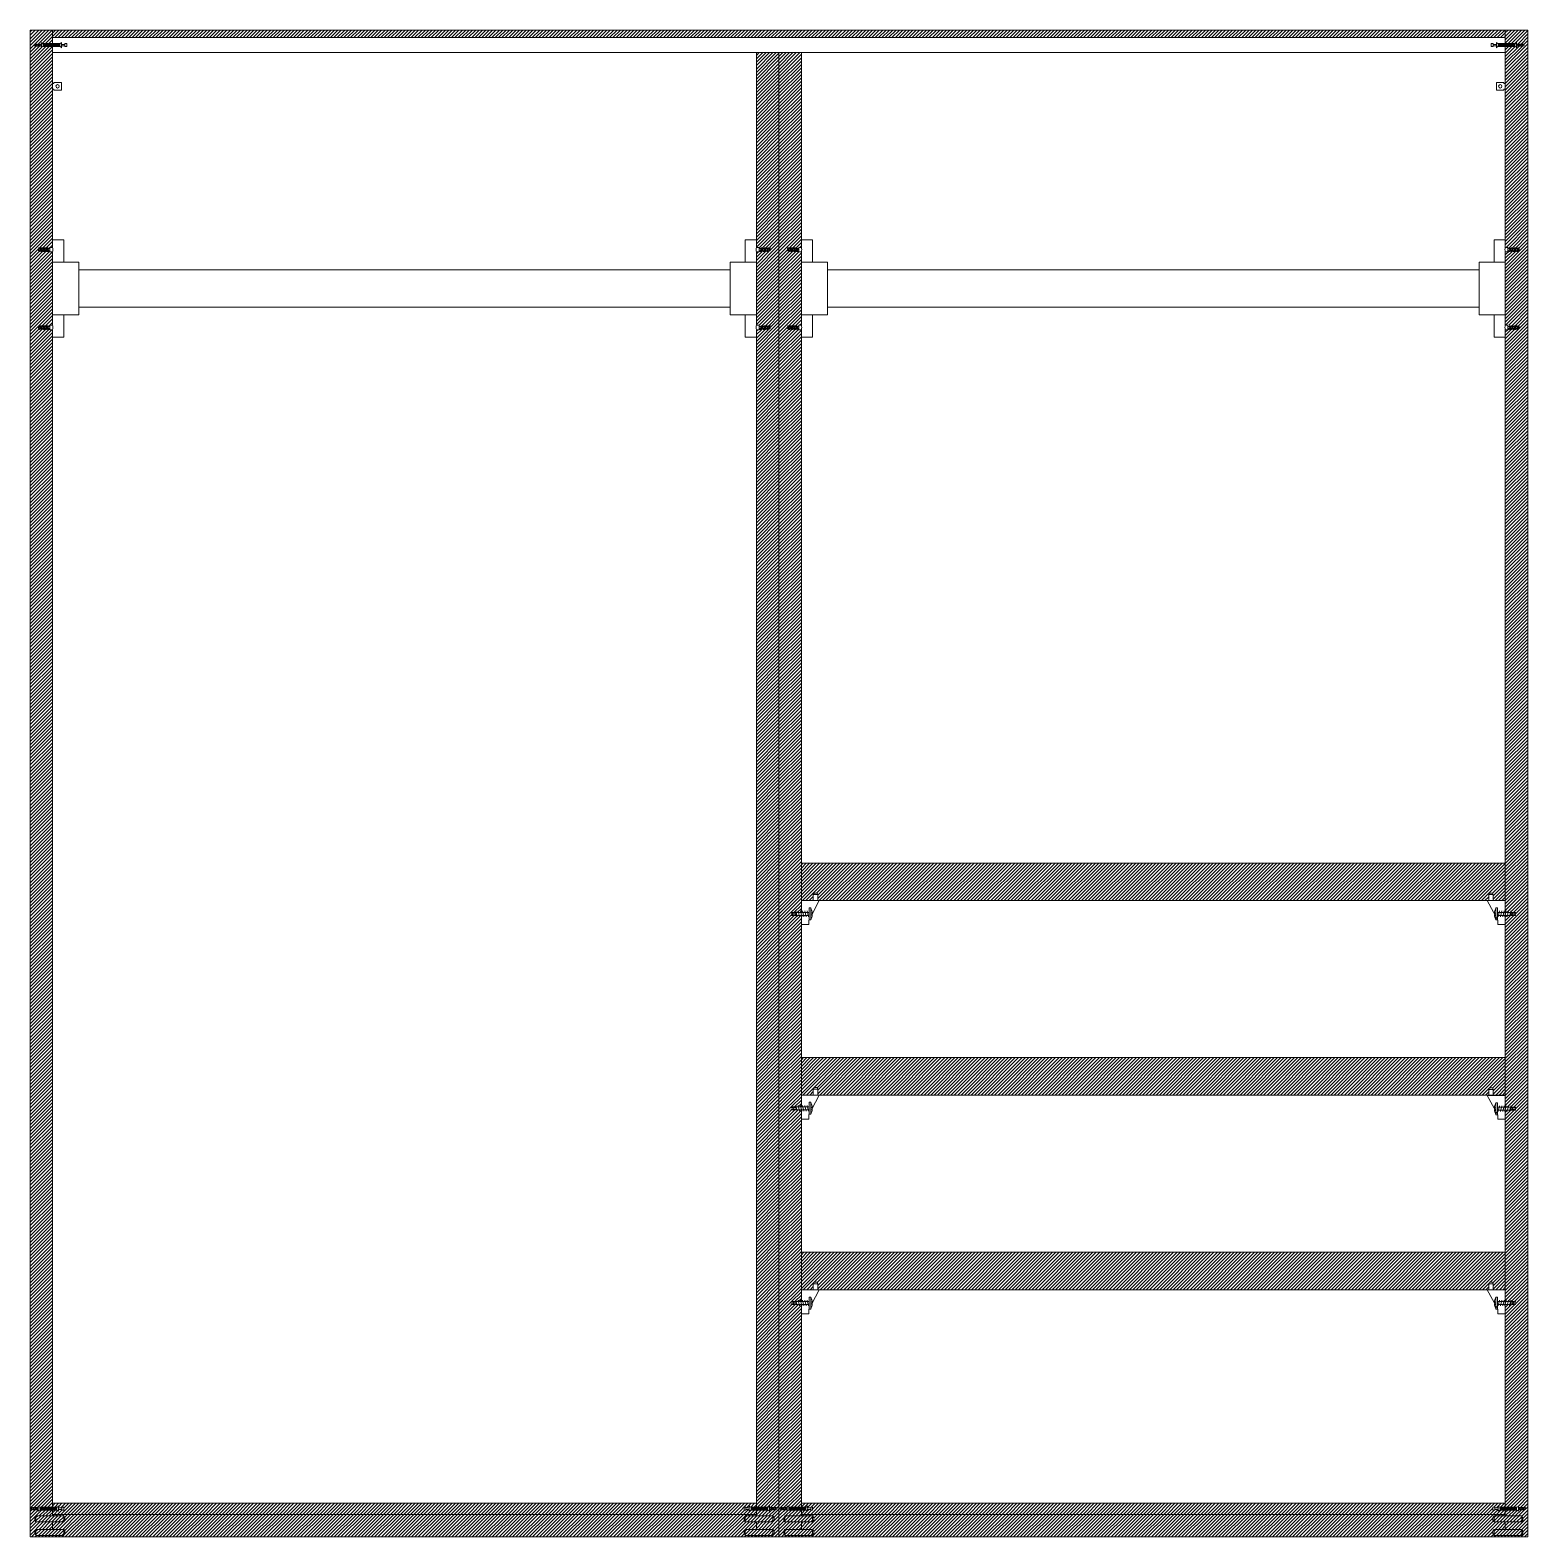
# Model space of a CAD drawing. Header units: centimetres. Extents: x -8375 to 22984, y -11838 to -1775.
# Drawn here: x -258 to 1742, y -10282 to -8270 of the extents above; entities that cross this region are included whole.
import ezdxf

# ---------------------------------------------------------------- set-up
doc = ezdxf.new("R2010")
doc.units = ezdxf.units.CM
doc.layers.add('A-ELEV-MBE', color=8, linetype='Continuous', lineweight=9)
doc.layers.add('A-SECT-MCUT1', color=7, linetype='Continuous', lineweight=13)
pattern_1 = [(45, (-2623.5544, -5196.023), (-2.245064, 2.245064), [])]

msp = doc.modelspace()

# ---------------------------------------------------------------- hatches: boundary and pattern name
at = {"layer": 'A-ELEV-MBE'}
h = msp.add_hatch(dxfattribs=at)
h.set_pattern_fill('ANSI31', color=256)
h.set_pattern_definition(pattern_1)
h.paths.add_polyline_path([(-227.7, -8291), (-239.5, -8291), (-239.5, -8290.3), (-218.5, -8290.3), (-218.5, -8288.2), (-227.7, -8288.2), (-227.7, -8269.6), (-257.5, -8269.6), (-257.5, -10281.6), (-227.7, -10281.6), (-227.7, -10279.6), (-249.7, -10279.6), (-251.2, -10277.1), (-251.2, -10274.1), (-249.7, -10271.6), (-227.7, -10271.6), (-227.7, -10261.6), (-249.7, -10261.6), (-251.2, -10259.1), (-251.2, -10256.1), (-249.7, -10253.6), (-227.7, -10253.6), (-227.7, -10251.6), (712.3, -10251.6), (712.3, -10245.8), (704.8, -10245.8, 0.226582), (702.8, -10247.3), (702.8, -10244.8), (698.3, -10244.8), (698.3, -10245.8), (695.8, -10245.8), (695.8, -10241.8), (698.3, -10241.8), (698.3, -10242.8), (702.8, -10242.8), (702.8, -10240.3, 0.332733), (706, -10241.8), (712.3, -10241.8), (712.3, -10236.6), (-227.7, -10236.6), (-227.7, -8669.6), (-231.2, -8669.6), (-231.2, -8668.1), (-231.2, -8663.6), (-227.7, -8663.6), (-227.7, -8649.6), (-227.7, -8579.6), (-227.7, -8565.6), (-231.2, -8565.6), (-231.2, -8564.1), (-231.2, -8559.6), (-227.7, -8559.6), (-227.7, -8549.6)])
h.paths.add_polyline_path([(-242.5, -8293.1), (-242.5, -8290.6), (-251.5, -8290.6, -1), (-251.5, -8288.6), (-242.5, -8288.6), (-242.5, -8286.1, 0.23118), (-240.5, -8287.6, 0.239494), (-239.5, -8288.9, 0.674715), (-239.4, -8290.9, 0.190177), (-240.5, -8291.6, 0.226582)], flags=16)
h.paths.add_polyline_path([(-246.7, -10240.3, 0.23118), (-244.7, -10241.9), (-221.7, -10241.8, 0.226943), (-219.7, -10240.3), (-219.7, -10242.8), (-215.2, -10242.8), (-215.2, -10241.8), (-212.7, -10241.8), (-212.7, -10245.8), (-215.2, -10245.8), (-215.2, -10244.8), (-219.7, -10244.8), (-219.7, -10247.3, 0.226582), (-221.7, -10245.8), (-244.7, -10245.8, 0.226582), (-246.7, -10247.3), (-246.7, -10244.8), (-255.7, -10244.8, -1), (-255.7, -10242.8), (-246.7, -10242.8)], flags=16)
h.paths.add_polyline_path([(-222.7, -10243.1, -1), (-222.7, -10244.5), (-243.7, -10244.5, -1), (-243.7, -10243.1)], flags=0)
h = msp.add_hatch(dxfattribs=at)
h.set_pattern_fill('ANSI31', color=256)
h.set_pattern_definition(pattern_1)
h.paths.add_polyline_path([(1712.3, -8269.6), (-227.7, -8269.6), (-227.7, -8279.6), (1712.3, -8279.6)])
h = msp.add_hatch(dxfattribs=at)
h.set_pattern_fill('ANSI31', color=256)
h.set_pattern_definition(pattern_1)
h.paths.add_polyline_path([(1742.5, -8269.6), (1712.3, -8269.6), (1712.3, -8287.6), (1725.5, -8287.6, 0.23118), (1727.5, -8286.1), (1727.5, -8288.6), (1728.6, -8288.6), (1728.8, -8287.7), (1731.8, -8287.7), (1731.6, -8288.6), (1733.1, -8288.6), (1733.3, -8287.7), (1736.3, -8287.7), (1736.1, -8288.6), (1736.5, -8288.6, -1), (1736.5, -8290.6), (1735.6, -8290.6), (1735.4, -8291.4), (1732.4, -8291.4), (1732.6, -8290.6), (1731.1, -8290.6), (1730.9, -8291.4), (1727.5, -8291.4), (1727.5, -8293.1, 0.333333), (1724.3, -8291.6), (1712.3, -8291.6), (1712.3, -8559.6), (1715.8, -8559.6), (1715.8, -8561.1), (1718.2, -8561.1), (1718.5, -8559.8), (1721.5, -8559.8), (1721.2, -8561.1), (1722.7, -8561.1), (1723, -8559.8), (1726, -8559.8), (1725.7, -8561.1), (1727.2, -8561.1), (1727.5, -8559.8), (1730.5, -8559.8), (1730.2, -8561.1), (1730.8, -8561.1), (1730.8, -8564.1), (1729.5, -8564.1), (1729.1, -8565.6), (1726.1, -8565.6), (1726.5, -8564.1), (1725, -8564.1), (1724.6, -8565.6), (1721.6, -8565.6), (1722, -8564.1), (1720.5, -8564.1), (1720.1, -8565.6), (1717.1, -8565.6), (1717.5, -8564.1), (1715.8, -8564.1), (1715.8, -8565.6), (1712.3, -8565.6), (1712.3, -8579.6), (1712.3, -8649.6), (1712.3, -8663.6), (1715.8, -8663.6), (1720, -8664), (1720, -8663.8), (1723, -8663.8), (1722.7, -8665.1), (1724.2, -8665.1), (1724.5, -8663.8), (1727.5, -8663.8), (1727.2, -8665.1), (1728.7, -8665.1), (1729, -8663.8), (1730.5, -8663.8), (1730.8, -8665.1), (1730.8, -8668.1), (1729.5, -8668.1), (1729.1, -8669.6), (1726.1, -8669.6), (1726.5, -8668.1), (1725, -8668.1), (1724.6, -8669.6), (1721.6, -8669.6), (1722, -8668.1), (1720.5, -8668.1), (1720.1, -8669.6), (1717.1, -8669.6), (1717.5, -8668.1), (1715.8, -8668.1), (1715.8, -8669.6), (1712.3, -8669.6), (1712.3, -8679.6), (1712.3, -9392), (1712.3, -9432), (1712.3, -9447.8), (1725.9, -9447.8), (1725.9, -9448.8), (1719.9, -9448.8, 1), (1719.9, -9450.8), (1725.9, -9450.8), (1725.9, -9451.8), (1712.3, -9451.8), (1712.3, -9464), (1712.3, -9642), (1712.3, -9691.6), (1712.3, -9707.8), (1725.9, -9707.8), (1725.9, -9708.8), (1719.9, -9708.8, 1), (1719.9, -9710.8), (1725.9, -9710.8), (1725.9, -9711.8), (1712.3, -9711.8), (1712.3, -9724), (1712.3, -9902), (1712.3, -9952), (1712.3, -9967.3), (1725.9, -9967.3), (1725.9, -9968.3), (1719.9, -9968.3, 1), (1719.9, -9970.3), (1725.9, -9970.3), (1725.9, -9971.3), (1712.3, -9971.3), (1712.3, -9983.6), (1712.3, -10241.8), (1727.8, -10241.9, 0.23118), (1729.8, -10240.3), (1729.8, -10242.8), (1731, -10242.8), (1731.2, -10241.9), (1734.2, -10241.9), (1734, -10242.8), (1735.5, -10242.8), (1735.7, -10241.9), (1738.7, -10241.9), (1738.5, -10242.8), (1738.8, -10242.8, -1), (1738.8, -10244.8), (1738, -10244.8), (1737.8, -10245.7), (1734.8, -10245.7), (1735, -10244.8), (1733.5, -10244.8), (1733.3, -10245.7), (1729.8, -10245.7), (1729.8, -10247.3, 0.333333), (1726.7, -10245.8), (1712.3, -10245.8), (1712.3, -10248.1), (1712.3, -10253.6), (1734.3, -10253.6), (1735.8, -10256.1), (1735.8, -10259.1), (1734.3, -10261.6), (1712.3, -10261.6), (1712.3, -10271.6), (1734.3, -10271.6), (1735.8, -10274.1), (1735.8, -10277.1), (1734.3, -10279.6), (1712.3, -10279.6), (1712.3, -10281.6), (1742.5, -10281.6)])
h = msp.add_hatch(dxfattribs=at)
h.set_pattern_fill('ANSI31', color=256)
h.set_pattern_definition(pattern_1)
h.paths.add_polyline_path([(742.3, -8299.6), (712.3, -8299.6), (712.3, -8559.6), (715.8, -8559.6), (715.8, -8561.1), (718.2, -8561.1), (718.5, -8559.8), (721.5, -8559.8), (721.2, -8561.1), (722.7, -8561.1), (723, -8559.8), (726, -8559.8), (725.7, -8561.1), (727.2, -8561.1), (727.5, -8559.8), (730.5, -8559.8), (730.2, -8561.1), (730.8, -8561.1), (730.8, -8564.1), (729.5, -8564.1), (729.1, -8565.6), (726.1, -8565.6), (726.5, -8564.1), (725, -8564.1), (724.6, -8565.6), (721.6, -8565.6), (722, -8564.1), (720.5, -8564.1), (720.1, -8565.6), (717.1, -8565.6), (717.5, -8564.1), (715.8, -8564.1), (715.8, -8565.6), (712.3, -8565.6), (712.3, -8663.6), (715.8, -8663.6), (715.8, -8665.1), (718.2, -8665.1), (718.5, -8663.8), (721.5, -8663.8), (721.2, -8665.1), (722.7, -8665.1), (723, -8663.8), (726, -8663.8), (725.7, -8665.1), (727.2, -8665.1), (727.5, -8663.8), (730.5, -8663.8), (730.2, -8665.1), (730.8, -8665.1), (730.8, -8668.1), (729.5, -8668.1), (729.1, -8669.6), (726.1, -8669.6), (726.5, -8668.1), (725, -8668.1), (724.6, -8669.6), (721.6, -8669.6), (722, -8668.1), (720.5, -8668.1), (720.1, -8669.6), (717.1, -8669.6), (717.5, -8668.1), (715.8, -8668.1), (715.8, -8669.6), (712.3, -8669.6), (712.3, -8679.6), (712.3, -10241.8), (727.8, -10241.9, 0.23118), (729.8, -10240.3), (729.8, -10242.8), (731, -10242.8), (731.2, -10241.9), (734.2, -10241.9), (734, -10242.8), (735.5, -10242.8), (735.7, -10241.9), (738.7, -10241.9), (738.5, -10242.8), (738.8, -10242.8, -1), (738.8, -10244.8), (738, -10244.8), (737.8, -10245.7), (734.8, -10245.7), (735, -10244.8), (733.5, -10244.8), (733.3, -10245.7), (730.3, -10245.7), (730.5, -10244.8), (729.8, -10244.8), (729.8, -10247.3, 0.333333), (726.7, -10245.8), (712.3, -10245.8), (712.3, -10253.6), (734.3, -10253.6), (735.8, -10256.1), (735.8, -10259.1), (734.3, -10261.6), (712.3, -10261.6), (712.3, -10271.6), (734.3, -10271.6), (735.8, -10274.1), (735.8, -10277.1), (734.3, -10279.6), (712.3, -10279.6), (712.3, -10281.6), (742.3, -10281.6)])
h = msp.add_hatch(dxfattribs=at)
h.set_pattern_fill('ANSI31', color=256)
h.set_pattern_definition(pattern_1)
h.paths.add_polyline_path([(772.3, -9464), (772.3, -9451.8), (758.8, -9451.8), (758.8, -9450.8), (764.8, -9450.8, 1), (764.8, -9448.8), (758.8, -9448.8), (758.8, -9447.8), (772.3, -9447.8), (772.3, -9432), (772.3, -8669.6), (768.8, -8669.6), (768.8, -8665.1), (768.8, -8663.6), (772.3, -8663.6), (772.3, -8649.6), (772.3, -8579.6), (772.3, -8565.6), (768.8, -8565.6), (768.8, -8564.1), (768.8, -8559.6), (772.3, -8559.6), (772.3, -8549.6), (772.3, -8299.6), (742.3, -8299.6), (742.3, -10281.6), (772.3, -10281.6), (772.3, -10279.6), (750.3, -10279.6), (748.8, -10277.1), (748.8, -10274.1), (750.3, -10271.6), (772.3, -10271.6), (772.3, -10261.6), (750.3, -10261.6), (748.8, -10259.1), (748.8, -10256.1), (750.3, -10253.6), (772.3, -10253.6), (772.3, -10245.8), (755.3, -10245.8, 0.226582), (753.3, -10247.3), (753.3, -10240.3, 0.34814), (756.6, -10241.9), (772.3, -10241.8), (772.3, -9983.6), (772.3, -9971.3), (758.8, -9971.3), (758.8, -9970.3), (764.8, -9970.3, 1), (764.8, -9968.3), (758.8, -9968.3), (758.8, -9967.3), (772.3, -9967.3), (772.3, -9951.6), (772.3, -9723.6), (772.3, -9711.3), (758.8, -9711.3), (758.8, -9710.3), (764.8, -9710.3, 1), (764.8, -9708.3), (758.8, -9708.3), (758.8, -9707.3), (772.3, -9707.3), (772.3, -9691.6)])
h = msp.add_hatch(dxfattribs=at)
h.set_pattern_fill('ANSI31', color=256)
h.set_pattern_definition(pattern_1)
h.paths.add_polyline_path([(1712.3, -9392), (1712.3, -9382), (772.3, -9382), (772.3, -9432), (788.3, -9432), (788.3, -9424), (789.3, -9422), (791.3, -9422), (793.3, -9422), (794.3, -9424), (794.3, -9432), (1690.3, -9432), (1690.3, -9424), (1691.3, -9422), (1693.3, -9422), (1695.3, -9422), (1696.3, -9424), (1696.3, -9432), (1712.3, -9432)])
h = msp.add_hatch(dxfattribs=at)
h.set_pattern_fill('ANSI31', color=256)
h.set_pattern_definition(pattern_1)
h.paths.add_polyline_path([(1712.3, -9641.6), (772.3, -9641.6), (772.3, -9691.6), (788.3, -9691.6), (788.3, -9683.6), (789.3, -9681.6), (791.3, -9681.6), (793.3, -9681.6), (794.3, -9683.6), (794.3, -9691.6), (796.3, -9691.6), (1690.3, -9691.6), (1690.3, -9684), (1691.3, -9682), (1693.3, -9682), (1695.3, -9682), (1696.3, -9684), (1696.3, -9691.6), (1712.3, -9691.6)])
h = msp.add_hatch(dxfattribs=at)
h.set_pattern_fill('ANSI31', color=256)
h.set_pattern_definition(pattern_1)
h.paths.add_polyline_path([(1690.3, -9943.6), (1691.3, -9941.6), (1693.3, -9941.6), (1695.3, -9941.6), (1696.3, -9943.6), (1696.3, -9951.6), (1712.3, -9951.6), (1712.3, -9901.6), (772.3, -9901.6), (772.3, -9951.6), (788.3, -9951.6), (788.3, -9943.6), (789.3, -9941.6), (791.3, -9941.6), (793.3, -9941.6), (794.3, -9943.6), (794.3, -9951.6), (1690.3, -9951.6)])
h = msp.add_hatch(dxfattribs=at)
h.set_pattern_fill('ANSI31', color=256)
h.set_pattern_definition(pattern_1)
h.paths.add_polyline_path([(1695.8, -10243.8), (1695.8, -10241.8), (1698.3, -10241.8), (1698.3, -10242.8), (1702.8, -10242.8), (1702.8, -10240.3, 0.332733), (1706, -10241.8), (1712.3, -10241.8), (1712.3, -10236.6), (772.3, -10236.6), (772.3, -10241.8), (778.3, -10241.8, 0.226943), (780.3, -10240.3), (780.3, -10242.8), (784.8, -10242.8), (784.8, -10241.8), (787.3, -10241.8), (787.3, -10245.8), (784.8, -10245.8), (784.8, -10244.8), (780.3, -10244.8), (780.3, -10247.3, 0.333333), (777.2, -10245.8), (772.3, -10245.8), (772.3, -10251.6), (1712.3, -10251.6), (1712.3, -10248.1), (1712.3, -10245.8), (1704.8, -10245.8, 0.226582), (1702.8, -10247.3), (1702.8, -10244.8), (1698.3, -10244.8), (1698.3, -10245.8), (1695.8, -10245.8)])
h = msp.add_hatch(dxfattribs=at)
h.set_pattern_fill('ANSI31', color=256)
h.set_pattern_definition(pattern_1)
h.paths.add_polyline_path([(712.3, -10261.6), (697.3, -10261.6), (695.8, -10259.1), (695.8, -10256.1), (697.3, -10253.6), (712.3, -10253.6), (712.3, -10251.6), (-227.7, -10251.6), (-227.7, -10253.6), (-212.7, -10253.6), (-211.2, -10256.1), (-211.2, -10259.1), (-212.7, -10261.6), (-227.7, -10261.6), (-227.7, -10271.6), (-212.7, -10271.6), (-211.2, -10274.1), (-211.2, -10277.1), (-212.7, -10279.6), (-227.7, -10279.6), (-227.7, -10281.6), (712.3, -10281.6), (712.3, -10279.6), (697.3, -10279.6), (695.8, -10277.1), (695.8, -10274.1), (697.3, -10271.6), (712.3, -10271.6)])
h = msp.add_hatch(dxfattribs=at)
h.set_pattern_fill('ANSI31', color=256)
h.set_pattern_definition(pattern_1)
h.paths.add_polyline_path([(1697.3, -10271.6), (1712.3, -10271.6), (1712.3, -10261.6), (1697.3, -10261.6), (1695.8, -10259.1), (1695.8, -10256.1), (1697.3, -10253.6), (1712.3, -10253.6), (1712.3, -10251.6), (772.3, -10251.6), (772.3, -10253.6), (787.3, -10253.6), (788.8, -10256.1), (788.8, -10259.1), (787.3, -10261.6), (772.3, -10261.6), (772.3, -10271.6), (787.3, -10271.6), (788.8, -10274.1), (788.8, -10277.1), (787.3, -10279.6), (772.3, -10279.6), (772.3, -10281.6), (1712.3, -10281.6), (1712.3, -10279.6), (1697.3, -10279.6), (1695.8, -10277.1), (1695.8, -10274.1)])
at = {"layer": 'A-SECT-MCUT1'}
h = msp.add_hatch(dxfattribs=at)
h.set_pattern_fill('ANSI31', color=256)
h.set_pattern_definition([(45, (-7717.7667, -10283.782), (-2.245064, 2.245064), [])])
h.paths.add_polyline_path([(-249.7, -10253.6), (-249.7, -10261.6), (-212.7, -10261.6), (-212.7, -10253.6)])
h = msp.add_hatch(dxfattribs=at)
h.set_pattern_fill('ANSI31', color=256)
h.set_pattern_definition([(45, (-6770.7667, -10283.782), (-2.245064, 2.245064), [])])
h.paths.add_polyline_path([(697.3, -10253.6), (697.3, -10261.6), (734.3, -10261.6), (734.3, -10253.6)])
h = msp.add_hatch(dxfattribs=at)
h.set_pattern_fill('ANSI31', color=256)
h.set_pattern_definition([(45, (-6717.7667, -10283.782), (-2.245064, 2.245064), [])])
h.paths.add_polyline_path([(750.3, -10253.6), (750.3, -10261.6), (787.3, -10261.6), (787.3, -10253.6)])
h = msp.add_hatch(dxfattribs=at)
h.set_pattern_fill('ANSI31', color=256)
h.set_pattern_definition([(45, (-5770.7667, -10283.782), (-2.245064, 2.245064), [])])
h.paths.add_polyline_path([(1697.3, -10253.6), (1697.3, -10261.6), (1734.3, -10261.6), (1734.3, -10253.6)])
h = msp.add_hatch(dxfattribs=at)
h.set_pattern_fill('ANSI31', color=256)
h.set_pattern_definition([(45, (-7717.7667, -10301.782), (-2.245064, 2.245064), [])])
h.paths.add_polyline_path([(-249.7, -10271.6), (-249.7, -10279.6), (-212.7, -10279.6), (-212.7, -10271.6)])
h = msp.add_hatch(dxfattribs=at)
h.set_pattern_fill('ANSI31', color=256)
h.set_pattern_definition([(45, (-6770.7667, -10301.782), (-2.245064, 2.245064), [])])
h.paths.add_polyline_path([(697.3, -10271.6), (697.3, -10279.6), (734.3, -10279.6), (734.3, -10271.6)])
h = msp.add_hatch(dxfattribs=at)
h.set_pattern_fill('ANSI31', color=256)
h.set_pattern_definition([(45, (-6717.7667, -10301.782), (-2.245064, 2.245064), [])])
h.paths.add_polyline_path([(750.3, -10271.6), (750.3, -10279.6), (787.3, -10279.6), (787.3, -10271.6)])
h = msp.add_hatch(dxfattribs=at)
h.set_pattern_fill('ANSI31', color=256)
h.set_pattern_definition([(45, (-5770.7667, -10301.782), (-2.245064, 2.245064), [])])
h.paths.add_polyline_path([(1697.3, -10271.6), (1697.3, -10279.6), (1734.3, -10279.6), (1734.3, -10271.6)])

# ---------------------------------------------------------------- linework, layer by layer
at = {"layer": 'A-ELEV-MBE'}
for p, q in [((-257.5, -10281.6), (-257.5, -8269.6)), ((-257.5, -8269.6), (1712.3, -8269.6)), ((-227.7, -8269.6), (-227.7, -8287.6)), ((-227.7, -8279.6), (1712.3, -8279.6)), ((1712.3, -8269.6), (1712.3, -8287.6)), ((1742.5, -8269.6), (1712.5, -8269.6)), ((1742.5, -8269.6), (1742.5, -10281.6)), ((-227.7, -8291.6), (-227.7, -8559.6)), ((-227.7, -8299.6), (1712.3, -8299.6)), ((712.3, -8299.6), (712.3, -8559.6)), ((742.3, -8299.6), (742.3, -10281.6)), ((772.3, -8549.6), (772.3, -8299.6)), ((1712.3, -8291.6), (1712.3, -8559.6)), ((-227.7, -8561.5), (-227.7, -8561.6)), ((-227.7, -8565.6), (-227.7, -8663.6)), ((712.3, -8565.6), (712.3, -8663.6)), ((1712.3, -8565.6), (1712.3, -8663.6)), ((-192.7, -8589.6), (677.3, -8589.6)), ((807.3, -8589.6), (1677.3, -8589.6)), ((-192.7, -8639.6), (677.3, -8639.6)), ((807.3, -8639.6), (1677.3, -8639.6)), ((-227.7, -8669.6), (-227.7, -10241.8)), ((712.3, -8669.6), (712.3, -10241.8)), ((772.3, -9432), (772.3, -8669.6)), ((1712.3, -8669.6), (1712.3, -9392)), ((-227.7, -9290.6), (-227.7, -9290.6)), ((1712.3, -9382), (772.3, -9382)), ((1712.3, -9432), (1712.3, -9392)), ((1712.3, -9432), (772.3, -9432)), ((1712.3, -9642), (1712.3, -9432)), ((772.3, -9691.6), (772.3, -9464)), ((1712.3, -9641.6), (772.3, -9641.6)), ((1712.3, -9691.6), (1712.3, -9641.6)), ((1712.3, -9692), (1712.3, -9642)), ((1712.3, -9691.6), (772.3, -9691.6)), ((1712.3, -9902), (1712.3, -9692)), ((772.3, -9951.6), (772.3, -9723.6)), ((1712.3, -9901.6), (772.3, -9901.6)), ((1712.3, -9952), (1712.3, -9902)), ((772.3, -9951.6), (1712.3, -9951.6)), ((1712.3, -10241.8), (1712.3, -9952)), ((772.3, -10241.8), (772.3, -9983.6)), ((-227.7, -10236.6), (712.3, -10236.6)), ((772.3, -10236.6), (1712.3, -10236.6)), ((-227.7, -10245.8), (-227.7, -10251.6)), ((712.3, -10251.6), (-227.7, -10251.6)), ((-227.7, -10251.6), (-227.7, -10253.6)), ((712.3, -10245.8), (712.3, -10253.6)), ((772.3, -10245.8), (772.3, -10253.6)), ((1712.3, -10251.6), (772.3, -10251.6)), ((1712.3, -10248.1), (1712.3, -10245.8)), ((1712.3, -10253.6), (1712.3, -10248.1)), ((-227.7, -10261.6), (-227.7, -10271.6)), ((-227.7, -10279.6), (-227.7, -10281.6)), ((712.3, -10261.6), (712.3, -10271.6)), ((712.3, -10279.6), (712.3, -10281.6)), ((772.3, -10261.6), (772.3, -10271.6)), ((772.3, -10279.6), (772.3, -10281.6)), ((1712.3, -10271.6), (1712.3, -10261.6)), ((1712.3, -10281.6), (1712.3, -10279.6)), ((1742.5, -10281.6), (-257.5, -10281.6)), ((-257.5, -10281.6), (1742.5, -10281.6))]:
    msp.add_line(p, q, dxfattribs=at)
at = {"layer": 'A-SECT-MCUT1'}
for p, q in [((-251.5, -8288.6), (-242.5, -8288.6)), ((-250.5, -8291.4), (-251.4, -8287.7)), ((-249, -8291.4), (-249.9, -8287.7)), ((-247.5, -8291.4), (-248.4, -8287.7)), ((-246, -8291.4), (-246.9, -8287.7)), ((-244.5, -8291.4), (-245.4, -8287.7)), ((-243, -8291.4), (-243.9, -8287.7)), ((-242.5, -8286.1), (-242.5, -8293.1)), ((-217.5, -8287.6), (-240.5, -8287.6)), ((-218.5, -8288.2), (-239.5, -8288.2)), ((-218.5, -8288.9), (-239.5, -8288.9)), ((-215.5, -8286.1), (-215.5, -8293.1)), ((-211, -8288.6), (-215.5, -8288.6)), ((-208.5, -8287.6), (-211, -8287.6)), ((-211, -8287.6), (-211, -8291.6)), ((-208.5, -8291.6), (-208.5, -8287.6)), ((1693.5, -8287.6), (1696, -8287.6)), ((1693.5, -8291.6), (1693.5, -8287.6)), ((1696, -8287.6), (1696, -8291.6)), ((1696, -8288.6), (1700.5, -8288.6)), ((1700.5, -8286.1), (1700.5, -8293.1)), ((1702.5, -8287.6), (1725.5, -8287.6)), ((1703.5, -8288.2), (1724.5, -8288.2)), ((1703.5, -8288.9), (1724.5, -8288.9)), ((1727.5, -8286.1), (1727.5, -8293.1)), ((1736.5, -8288.6), (1727.5, -8288.6)), ((1727.9, -8291.4), (1728.8, -8287.7)), ((1729.4, -8291.4), (1730.3, -8287.7)), ((1730.9, -8291.4), (1731.8, -8287.7)), ((1732.4, -8291.4), (1733.3, -8287.7)), ((1733.9, -8291.4), (1734.8, -8287.7)), ((1735.4, -8291.4), (1736.3, -8287.7)), ((-251.5, -8290.6), (-242.5, -8290.6)), ((-217.5, -8291.6), (-240.5, -8291.6)), ((-239.5, -8290.3), (-218.5, -8290.3)), ((-218.5, -8291), (-239.5, -8291)), ((-215.5, -8290.6), (-211, -8290.6)), ((-211, -8291.6), (-208.5, -8291.6)), ((1696, -8291.6), (1693.5, -8291.6)), ((1700.5, -8290.6), (1696, -8290.6)), ((1702.5, -8291.6), (1725.5, -8291.6)), ((1724.5, -8290.3), (1703.5, -8290.3)), ((1703.5, -8291), (1724.5, -8291)), ((1736.5, -8290.6), (1727.5, -8290.6)), ((-227.7, -8340.8), (-227.7, -8348.4)), ((-227.7, -8340.8), (-225.8, -8340.8)), ((-227.7, -8348.4), (-225.8, -8348.4)), ((-225.8, -8340.8), (-225.8, -8339.6)), ((-225.8, -8339.6), (-215.8, -8339.6)), ((-225.8, -8348.4), (-225.8, -8349.6)), ((-225.8, -8349.6), (-215.8, -8349.6)), ((-215.8, -8339.6), (-215.8, -8349.6)), ((1700.4, -8339.6), (1700.4, -8349.6)), ((1710.4, -8339.6), (1700.4, -8339.6)), ((1710.4, -8349.6), (1700.4, -8349.6)), ((1710.4, -8340.8), (1710.4, -8339.6)), ((1712.3, -8340.8), (1710.4, -8340.8)), ((1712.3, -8348.4), (1710.4, -8348.4)), ((1710.4, -8348.4), (1710.4, -8349.6)), ((1712.3, -8340.8), (1712.3, -8348.4)), ((-227.7, -8559.6), (-227.7, -8549.6)), ((-227.7, -8549.6), (-212.7, -8549.6)), ((-212.7, -8549.6), (-212.7, -8579.6)), ((697.3, -8549.6), (697.3, -8579.6)), ((712.3, -8549.6), (697.3, -8549.6)), ((712.3, -8549.6), (712.3, -8559.6)), ((712.3, -8549.6), (712.3, -8559.6)), ((772.3, -8549.6), (787.3, -8549.6)), ((772.3, -8549.6), (772.3, -8559.6)), ((787.3, -8549.6), (787.3, -8579.6)), ((1697.3, -8549.6), (1697.3, -8579.6)), ((1712.3, -8549.6), (1697.3, -8549.6)), ((1712.3, -8559.6), (1712.3, -8549.6)), ((-246.2, -8564.1), (-246.2, -8561.1)), ((-231.2, -8561.1), (-246.2, -8561.1)), ((-231.2, -8564.1), (-246.2, -8564.1)), ((-244.4, -8565.6), (-245.8, -8559.8)), ((-242.9, -8565.6), (-244.3, -8559.8)), ((-241.4, -8565.6), (-242.8, -8559.8)), ((-239.9, -8565.6), (-241.3, -8559.8)), ((-238.4, -8565.6), (-239.8, -8559.8)), ((-236.9, -8565.6), (-238.3, -8559.8)), ((-235.4, -8565.6), (-236.8, -8559.8)), ((-233.9, -8565.6), (-235.3, -8559.8)), ((-232.4, -8565.6), (-233.8, -8559.8)), ((-231.2, -8565.6), (-231.2, -8559.6)), ((-231.2, -8559.6), (-227.7, -8559.6)), ((-231.2, -8559.6), (-231.2, -8561.1)), ((-231.2, -8565.6), (-231.2, -8564.1)), ((-227.7, -8565.6), (-231.2, -8565.6)), ((-227.7, -8579.6), (-227.7, -8565.6)), ((715.8, -8559.6), (712.3, -8559.6)), ((712.3, -8565.6), (712.3, -8663.6)), ((712.3, -8565.6), (715.8, -8565.6)), ((715.8, -8565.6), (715.8, -8559.6)), ((715.8, -8559.6), (715.8, -8561.1)), ((715.8, -8561.1), (730.8, -8561.1)), ((715.8, -8565.6), (715.8, -8564.1)), ((715.8, -8564.1), (730.8, -8564.1)), ((717.1, -8565.6), (718.5, -8559.8)), ((718.6, -8565.6), (720, -8559.8)), ((720.1, -8565.6), (721.5, -8559.8)), ((721.6, -8565.6), (723, -8559.8)), ((723.1, -8565.6), (724.5, -8559.8)), ((724.6, -8565.6), (726, -8559.8)), ((726.1, -8565.6), (727.5, -8559.8)), ((727.6, -8565.6), (729, -8559.8)), ((729.1, -8565.6), (730.5, -8559.8)), ((730.8, -8564.1), (730.8, -8561.1)), ((753.8, -8564.1), (753.8, -8561.1)), ((768.8, -8561.1), (753.8, -8561.1)), ((768.8, -8564.1), (753.8, -8564.1)), ((755.6, -8565.6), (754.2, -8559.8)), ((757.1, -8565.6), (755.7, -8559.8)), ((758.6, -8565.6), (757.2, -8559.8)), ((760.1, -8565.6), (758.7, -8559.8)), ((761.6, -8565.6), (760.2, -8559.8)), ((763.1, -8565.6), (761.7, -8559.8)), ((764.6, -8565.6), (763.2, -8559.8)), ((766.1, -8565.6), (764.7, -8559.8)), ((767.6, -8565.6), (766.2, -8559.8)), ((768.8, -8565.6), (768.8, -8559.6)), ((768.8, -8559.6), (772.3, -8559.6)), ((768.8, -8559.6), (768.8, -8561.1)), ((768.8, -8565.6), (768.8, -8564.1)), ((772.3, -8565.6), (768.8, -8565.6)), ((772.3, -8565.6), (772.3, -8579.6)), ((1715.8, -8559.6), (1712.3, -8559.6)), ((1712.3, -8579.6), (1712.3, -8565.6)), ((1712.3, -8565.6), (1715.8, -8565.6)), ((1715.8, -8565.6), (1715.8, -8559.6)), ((1715.8, -8559.6), (1715.8, -8561.1)), ((1715.8, -8561.1), (1730.8, -8561.1)), ((1715.8, -8565.6), (1715.8, -8564.1)), ((1715.8, -8564.1), (1730.8, -8564.1)), ((1717.1, -8565.6), (1718.5, -8559.8)), ((1718.6, -8565.6), (1720, -8559.8)), ((1720.1, -8565.6), (1721.5, -8559.8)), ((1721.6, -8565.6), (1723, -8559.8)), ((1723.1, -8565.6), (1724.5, -8559.8)), ((1724.6, -8565.6), (1726, -8559.8)), ((1726.1, -8565.6), (1727.5, -8559.8)), ((1727.6, -8565.6), (1729, -8559.8)), ((1729.1, -8565.6), (1730.5, -8559.8)), ((1730.8, -8564.1), (1730.8, -8561.1)), ((-227.7, -8579.6), (-227.7, -8649.6)), ((-227.7, -8579.6), (-192.7, -8579.6)), ((-192.7, -8649.6), (-192.7, -8579.6)), ((677.3, -8649.6), (677.3, -8579.6)), ((712.3, -8579.6), (677.3, -8579.6)), ((772.3, -8579.6), (807.3, -8579.6)), ((772.3, -8579.6), (772.3, -8649.6)), ((807.3, -8649.6), (807.3, -8579.6)), ((1677.3, -8649.6), (1677.3, -8579.6)), ((1712.3, -8579.6), (1677.3, -8579.6)), ((1712.3, -8579.6), (1712.3, -8649.6)), ((-227.7, -8649.6), (-192.7, -8649.6)), ((-227.7, -8649.6), (-227.7, -8663.6)), ((-212.7, -8679.6), (-212.7, -8649.6)), ((712.3, -8649.6), (677.3, -8649.6)), ((697.3, -8679.6), (697.3, -8649.6)), ((772.3, -8649.6), (807.3, -8649.6)), ((772.3, -8649.6), (772.3, -8663.6)), ((787.3, -8679.6), (787.3, -8649.6)), ((1712.3, -8649.6), (1677.3, -8649.6)), ((1697.3, -8679.6), (1697.3, -8649.6)), ((1712.3, -8649.6), (1712.3, -8663.6)), ((-246.2, -8668.1), (-246.2, -8665.1)), ((-231.2, -8665.1), (-246.2, -8665.1)), ((-231.2, -8668.1), (-246.2, -8668.1)), ((-244.4, -8669.6), (-245.8, -8663.8)), ((-242.9, -8669.6), (-244.3, -8663.8)), ((-241.4, -8669.6), (-242.8, -8663.8)), ((-239.9, -8669.6), (-241.3, -8663.8)), ((-238.4, -8669.6), (-239.8, -8663.8)), ((-236.9, -8669.6), (-238.3, -8663.8)), ((-235.4, -8669.6), (-236.8, -8663.8)), ((-233.9, -8669.6), (-235.3, -8663.8)), ((-232.4, -8669.6), (-233.8, -8663.8)), ((-231.2, -8669.6), (-231.2, -8663.6)), ((-231.2, -8663.6), (-227.7, -8663.6)), ((-231.2, -8663.6), (-231.2, -8665.1)), ((-231.2, -8669.6), (-231.2, -8668.1)), ((-227.7, -8669.6), (-231.2, -8669.6)), ((-227.7, -8669.6), (-227.7, -8679.6)), ((715.8, -8663.6), (712.3, -8663.6)), ((712.3, -8669.6), (712.3, -8679.6)), ((712.3, -8669.6), (715.8, -8669.6)), ((712.3, -8679.6), (712.3, -8669.6)), ((715.8, -8669.6), (715.8, -8663.6)), ((715.8, -8663.6), (715.8, -8665.1)), ((715.8, -8665.1), (730.8, -8665.1)), ((715.8, -8669.6), (715.8, -8668.1)), ((715.8, -8668.1), (730.8, -8668.1)), ((717.1, -8669.6), (718.5, -8663.8)), ((718.6, -8669.6), (720, -8663.8)), ((720.1, -8669.6), (721.5, -8663.8)), ((721.6, -8669.6), (723, -8663.8)), ((723.1, -8669.6), (724.5, -8663.8)), ((724.6, -8669.6), (726, -8663.8)), ((726.1, -8669.6), (727.5, -8663.8)), ((727.6, -8669.6), (729, -8663.8)), ((729.1, -8669.6), (730.5, -8663.8)), ((730.8, -8668.1), (730.8, -8665.1)), ((753.8, -8668.1), (753.8, -8665.1)), ((768.8, -8665.1), (753.8, -8665.1)), ((768.8, -8668.1), (753.8, -8668.1)), ((755.6, -8669.6), (754.2, -8663.8)), ((757.1, -8669.6), (755.7, -8663.8)), ((758.6, -8669.6), (757.2, -8663.8)), ((760.1, -8669.6), (758.7, -8663.8)), ((761.6, -8669.6), (760.2, -8663.8)), ((763.1, -8669.6), (761.7, -8663.8)), ((764.6, -8669.6), (763.2, -8663.8)), ((766.1, -8669.6), (764.7, -8663.8)), ((767.6, -8669.6), (766.2, -8663.8)), ((768.8, -8663.6), (772.3, -8663.6)), ((768.8, -8663.6), (768.8, -8665.1)), ((768.8, -8669.6), (768.8, -8665.1)), ((772.3, -8669.6), (768.8, -8669.6)), ((772.3, -8669.6), (772.3, -8679.6)), ((1715.8, -8663.6), (1712.3, -8663.6)), ((1712.3, -8669.6), (1712.3, -8679.6)), ((1712.3, -8669.6), (1715.8, -8669.6)), ((1715.8, -8669.6), (1715.8, -8663.6)), ((1715.8, -8663.6), (1715.8, -8665.1)), ((1715.8, -8665.1), (1730.8, -8665.1)), ((1715.8, -8669.6), (1715.8, -8668.1)), ((1715.8, -8668.1), (1730.8, -8668.1)), ((1717.1, -8669.6), (1718.5, -8663.8)), ((1718.6, -8669.6), (1720, -8663.8)), ((1720.1, -8669.6), (1721.5, -8663.8)), ((1721.6, -8669.6), (1723, -8663.8)), ((1723.1, -8669.6), (1724.5, -8663.8)), ((1724.6, -8669.6), (1726, -8663.8)), ((1726.1, -8669.6), (1727.5, -8663.8)), ((1727.6, -8669.6), (1729, -8663.8)), ((1729.1, -8669.6), (1730.5, -8663.8)), ((1730.8, -8668.1), (1730.8, -8665.1)), ((-227.7, -8679.6), (-212.7, -8679.6)), ((712.3, -8679.6), (697.3, -8679.6)), ((772.3, -8679.6), (787.3, -8679.6)), ((1712.3, -8679.6), (1697.3, -8679.6)), ((772.3, -9432), (796.3, -9432)), ((772.3, -9432), (772.3, -9447.8)), ((796.3, -9432), (786.2, -9450.8)), ((789.3, -9422), (788.3, -9424)), ((794.3, -9424), (788.3, -9424)), ((788.3, -9424), (788.3, -9432)), ((791.3, -9422), (789.3, -9422)), ((791.3, -9422), (793.3, -9422)), ((793.3, -9422), (794.3, -9424)), ((794.3, -9432), (794.3, -9424)), ((1712.3, -9432), (1688.3, -9432)), ((1688.3, -9432), (1702.3, -9458)), ((1691.3, -9422), (1690.3, -9424)), ((1690.3, -9432), (1690.3, -9424)), ((1690.3, -9424), (1696.3, -9424)), ((1693.3, -9422), (1691.3, -9422)), ((1693.3, -9422), (1695.3, -9422)), ((1695.3, -9422), (1696.3, -9424)), ((1696.3, -9424), (1696.3, -9432)), ((1712.3, -9432), (1712.3, -9464)), ((782.8, -9447.8), (758.8, -9447.8)), ((758.8, -9448.8), (758.8, -9447.8)), ((758.8, -9448.8), (764.8, -9448.8)), ((758.8, -9451.8), (758.8, -9450.8)), ((758.8, -9450.8), (764.8, -9450.8)), ((758.8, -9451.8), (782.8, -9451.8)), ((766.8, -9453.4), (765, -9445.8)), ((769.8, -9453.4), (768, -9445.8)), ((772.8, -9453.4), (771, -9445.8)), ((772.3, -9451.8), (772.3, -9464)), ((775.8, -9453.4), (774, -9445.8)), ((778.8, -9453.4), (777, -9445.8)), ((781.8, -9453.4), (780, -9445.8)), ((782.8, -9457.8), (782.8, -9441.8)), ((782.8, -9441.8), (784.8, -9441.8)), ((784.8, -9441.8), (784.8, -9457.8)), ((784.8, -9441.8), (784.8, -9449.8)), ((784.8, -9449.8), (784.8, -9448.8)), ((784.8, -9448.8), (786.8, -9448.8)), ((784.8, -9449.8), (784.8, -9450.8)), ((784.8, -9450.8), (786.8, -9450.8)), ((1699.9, -9448.8), (1697.9, -9448.8)), ((1699.9, -9450.8), (1697.9, -9450.8)), ((1699.9, -9441.8), (1699.9, -9457.8)), ((1701.9, -9441.8), (1699.9, -9441.8)), ((1699.9, -9441.8), (1699.9, -9449.8)), ((1699.9, -9449.8), (1699.9, -9448.8)), ((1699.9, -9449.8), (1699.9, -9450.8)), ((1701.9, -9457.8), (1701.9, -9441.8)), ((1701.9, -9447.8), (1725.9, -9447.8)), ((1725.9, -9451.8), (1701.9, -9451.8)), ((1702.9, -9453.4), (1704.7, -9445.8)), ((1705.9, -9453.4), (1707.7, -9445.8)), ((1708.9, -9453.4), (1710.7, -9445.8)), ((1711.9, -9453.4), (1713.7, -9445.8)), ((1714.9, -9453.4), (1716.7, -9445.8)), ((1717.9, -9453.4), (1719.7, -9445.8)), ((1725.9, -9448.8), (1719.9, -9448.8)), ((1725.9, -9450.8), (1719.9, -9450.8)), ((1725.9, -9448.8), (1725.9, -9447.8)), ((1725.9, -9451.8), (1725.9, -9450.8)), ((772.3, -9464), (782.3, -9464)), ((782.8, -9457.1), (782.3, -9458)), ((782.3, -9464), (782.3, -9458)), ((784.8, -9457.8), (782.8, -9457.8)), ((1699.9, -9457.8), (1701.9, -9457.8)), ((1702.3, -9464), (1702.3, -9458)), ((1712.3, -9464), (1702.3, -9464)), ((772.3, -9691.6), (796.3, -9691.6)), ((772.3, -9691.6), (772.3, -9707.3)), ((796.3, -9691.6), (786.2, -9710.3)), ((789.3, -9681.6), (788.3, -9683.6)), ((794.3, -9683.6), (788.3, -9683.6)), ((788.3, -9683.6), (788.3, -9691.6)), ((791.3, -9681.6), (789.3, -9681.6)), ((791.3, -9681.6), (793.3, -9681.6)), ((793.3, -9681.6), (794.3, -9683.6)), ((794.3, -9691.6), (794.3, -9683.6)), ((1712.3, -9692), (1688.3, -9692)), ((1688.3, -9692), (1702.3, -9718)), ((1691.3, -9682), (1690.3, -9684)), ((1690.3, -9692), (1690.3, -9684)), ((1690.3, -9684), (1696.3, -9684)), ((1693.3, -9682), (1691.3, -9682)), ((1693.3, -9682), (1695.3, -9682)), ((1695.3, -9682), (1696.3, -9684)), ((1696.3, -9684), (1696.3, -9692)), ((1712.3, -9692), (1712.3, -9724)), ((782.8, -9707.3), (758.8, -9707.3)), ((758.8, -9708.3), (758.8, -9707.3)), ((758.8, -9708.3), (764.8, -9708.3)), ((758.8, -9711.3), (758.8, -9710.3)), ((758.8, -9710.3), (764.8, -9710.3)), ((758.8, -9711.3), (782.8, -9711.3)), ((766.8, -9713), (765, -9705.4)), ((769.8, -9713), (768, -9705.4)), ((772.8, -9713), (771, -9705.4)), ((772.3, -9711.3), (772.3, -9723.6)), ((775.8, -9713), (774, -9705.4)), ((778.8, -9713), (777, -9705.4)), ((781.8, -9713), (780, -9705.4)), ((782.8, -9716.7), (782.3, -9717.6)), ((782.3, -9723.6), (782.3, -9717.6)), ((782.8, -9717.3), (782.8, -9701.3)), ((782.8, -9701.3), (784.8, -9701.3)), ((784.8, -9717.3), (782.8, -9717.3)), ((784.8, -9701.3), (784.8, -9717.3)), ((784.8, -9701.3), (784.8, -9709.3)), ((784.8, -9709.3), (784.8, -9708.3)), ((784.8, -9708.3), (786.8, -9708.3)), ((784.8, -9709.3), (784.8, -9710.3)), ((784.8, -9710.3), (786.8, -9710.3)), ((1699.9, -9708.8), (1697.9, -9708.8)), ((1699.9, -9710.8), (1697.9, -9710.8)), ((1699.9, -9701.8), (1699.9, -9717.8)), ((1701.9, -9701.8), (1699.9, -9701.8)), ((1699.9, -9701.8), (1699.9, -9709.8)), ((1699.9, -9709.8), (1699.9, -9708.8)), ((1699.9, -9709.8), (1699.9, -9710.8)), ((1699.9, -9717.8), (1701.9, -9717.8)), ((1701.9, -9717.8), (1701.9, -9701.8)), ((1701.9, -9707.8), (1725.9, -9707.8)), ((1725.9, -9711.8), (1701.9, -9711.8)), ((1702.9, -9713.4), (1704.7, -9705.8)), ((1705.9, -9713.4), (1707.7, -9705.8)), ((1708.9, -9713.4), (1710.7, -9705.8)), ((1711.9, -9713.4), (1713.7, -9705.8)), ((1714.9, -9713.4), (1716.7, -9705.8)), ((1717.9, -9713.4), (1719.7, -9705.8)), ((1725.9, -9708.8), (1719.9, -9708.8)), ((1725.9, -9710.8), (1719.9, -9710.8)), ((1725.9, -9708.8), (1725.9, -9707.8)), ((1725.9, -9711.8), (1725.9, -9710.8)), ((772.3, -9723.6), (782.3, -9723.6)), ((1702.3, -9724), (1702.3, -9718)), ((1712.3, -9724), (1702.3, -9724)), ((772.3, -9951.6), (796.3, -9951.6)), ((772.3, -9951.6), (772.3, -9967.3)), ((796.3, -9951.6), (786.2, -9970.3)), ((789.3, -9941.6), (788.3, -9943.6)), ((794.3, -9943.6), (788.3, -9943.6)), ((788.3, -9943.6), (788.3, -9951.6)), ((791.3, -9941.6), (789.3, -9941.6)), ((791.3, -9941.6), (793.3, -9941.6)), ((793.3, -9941.6), (794.3, -9943.6)), ((794.3, -9951.6), (794.3, -9943.6)), ((1712.3, -9951.6), (1688.3, -9951.6)), ((1688.3, -9951.6), (1702.3, -9977.6)), ((1691.3, -9941.6), (1690.3, -9943.6)), ((1690.3, -9951.6), (1690.3, -9943.6)), ((1690.3, -9943.6), (1696.3, -9943.6)), ((1693.3, -9941.6), (1691.3, -9941.6)), ((1693.3, -9941.6), (1695.3, -9941.6)), ((1695.3, -9941.6), (1696.3, -9943.6)), ((1696.3, -9943.6), (1696.3, -9951.6)), ((1712.3, -9951.6), (1712.3, -9983.6)), ((782.8, -9967.3), (758.8, -9967.3)), ((758.8, -9968.3), (758.8, -9967.3)), ((758.8, -9968.3), (764.8, -9968.3)), ((758.8, -9971.3), (758.8, -9970.3)), ((758.8, -9970.3), (764.8, -9970.3)), ((758.8, -9971.3), (782.8, -9971.3)), ((766.8, -9973), (765, -9965.4)), ((769.8, -9973), (768, -9965.4)), ((772.8, -9973), (771, -9965.4)), ((772.3, -9971.3), (772.3, -9983.6)), ((772.3, -9983.6), (772.3, -9971.3)), ((775.8, -9973), (774, -9965.4)), ((778.8, -9973), (777, -9965.4)), ((781.8, -9973), (780, -9965.4)), ((782.8, -9976.7), (782.3, -9977.6)), ((782.3, -9983.6), (782.3, -9977.6)), ((782.8, -9977.3), (782.8, -9961.3)), ((782.8, -9961.3), (784.8, -9961.3)), ((784.8, -9977.3), (782.8, -9977.3)), ((784.8, -9961.3), (784.8, -9977.3)), ((784.8, -9961.3), (784.8, -9969.3)), ((784.8, -9969.3), (784.8, -9968.3)), ((784.8, -9968.3), (786.8, -9968.3)), ((784.8, -9969.3), (784.8, -9970.3)), ((784.8, -9970.3), (786.8, -9970.3)), ((1699.9, -9968.3), (1697.9, -9968.3)), ((1699.9, -9970.3), (1697.9, -9970.3)), ((1699.9, -9961.3), (1699.9, -9977.3)), ((1701.9, -9961.3), (1699.9, -9961.3)), ((1699.9, -9961.3), (1699.9, -9969.3)), ((1699.9, -9969.3), (1699.9, -9968.3)), ((1699.9, -9969.3), (1699.9, -9970.3)), ((1699.9, -9977.3), (1701.9, -9977.3)), ((1701.9, -9977.3), (1701.9, -9961.3)), ((1701.9, -9967.3), (1725.9, -9967.3)), ((1725.9, -9971.3), (1701.9, -9971.3)), ((1702.3, -9983.6), (1702.3, -9977.6)), ((1702.9, -9973), (1704.7, -9965.4)), ((1705.9, -9973), (1707.7, -9965.4)), ((1708.9, -9973), (1710.7, -9965.4)), ((1711.9, -9973), (1713.7, -9965.4)), ((1714.9, -9973), (1716.7, -9965.4)), ((1717.9, -9973), (1719.7, -9965.4)), ((1725.9, -9968.3), (1719.9, -9968.3)), ((1725.9, -9970.3), (1719.9, -9970.3)), ((1725.9, -9968.3), (1725.9, -9967.3)), ((1725.9, -9971.3), (1725.9, -9970.3)), ((772.3, -9983.6), (782.3, -9983.6)), ((1712.3, -9983.6), (1702.3, -9983.6)), ((-246.7, -10240.3), (-246.7, -10247.3)), ((-219.7, -10240.3), (-219.7, -10247.3)), ((702.8, -10240.3), (702.8, -10247.3)), ((729.8, -10240.3), (729.8, -10247.3)), ((753.3, -10240.3), (753.3, -10247.3)), ((780.3, -10240.3), (780.3, -10247.3)), ((1702.8, -10240.3), (1702.8, -10247.3)), ((1729.8, -10240.3), (1729.8, -10247.3)), ((-255.7, -10242.8), (-246.7, -10242.8)), ((-255.7, -10244.8), (-246.7, -10244.8)), ((-254.6, -10245.7), (-255.5, -10241.9)), ((-253.1, -10245.7), (-254, -10241.9)), ((-251.6, -10245.7), (-252.5, -10241.9)), ((-251.2, -10256.1), (-249.7, -10253.6)), ((-251.2, -10256.1), (-251.2, -10259.1)), ((-251.2, -10259.1), (-249.7, -10261.6)), ((-250.1, -10245.7), (-251, -10241.9)), ((-249.7, -10253.6), (-249.7, -10261.6)), ((-249.7, -10253.6), (-212.7, -10253.6)), ((-248.6, -10245.7), (-249.5, -10241.9)), ((-247.1, -10245.7), (-248, -10241.9)), ((-221.7, -10241.8), (-244.7, -10241.9)), ((-221.7, -10245.8), (-244.7, -10245.8)), ((-222.7, -10242.4), (-243.7, -10242.4)), ((-222.7, -10243.1), (-243.7, -10243.1)), ((-243.7, -10244.5), (-222.7, -10244.5)), ((-222.7, -10245.2), (-243.7, -10245.2)), ((-215.2, -10242.8), (-219.7, -10242.8)), ((-219.7, -10244.8), (-215.2, -10244.8)), ((-212.7, -10241.8), (-215.2, -10241.8)), ((-215.2, -10241.8), (-215.2, -10245.8)), ((-215.2, -10245.8), (-212.7, -10245.8)), ((-212.7, -10245.8), (-212.7, -10241.8)), ((-212.7, -10253.6), (-212.7, -10261.6)), ((-212.7, -10253.6), (-211.2, -10256.1)), ((-211.2, -10259.1), (-212.7, -10261.6)), ((-211.2, -10259.1), (-211.2, -10256.1)), ((695.8, -10245.8), (695.8, -10241.8)), ((695.8, -10241.8), (698.3, -10241.8)), ((698.3, -10245.8), (695.8, -10245.8)), ((695.8, -10256.1), (697.3, -10253.6)), ((695.8, -10256.1), (695.8, -10259.1)), ((695.8, -10259.1), (697.3, -10261.6)), ((734.3, -10253.6), (697.3, -10253.6)), ((697.3, -10253.6), (697.3, -10261.6)), ((698.3, -10241.8), (698.3, -10245.8)), ((698.3, -10242.8), (702.8, -10242.8)), ((702.8, -10244.8), (698.3, -10244.8)), ((704.8, -10241.8), (727.8, -10241.9)), ((704.8, -10245.8), (727.8, -10245.8)), ((705.8, -10242.4), (726.8, -10242.4)), ((705.8, -10243.1), (726.8, -10243.1)), ((726.8, -10244.5), (705.8, -10244.5)), ((705.8, -10245.2), (726.8, -10245.2)), ((738.8, -10242.8), (729.8, -10242.8)), ((738.8, -10244.8), (729.8, -10244.8)), ((730.3, -10245.7), (731.2, -10241.9)), ((731.8, -10245.7), (732.7, -10241.9)), ((733.3, -10245.7), (734.2, -10241.9)), ((734.3, -10253.6), (734.3, -10261.6)), ((734.3, -10253.6), (735.8, -10256.1)), ((735.8, -10259.1), (734.3, -10261.6)), ((734.8, -10245.7), (735.7, -10241.9)), ((735.8, -10256.1), (735.8, -10259.1)), ((736.3, -10245.7), (737.2, -10241.9)), ((737.8, -10245.7), (738.7, -10241.9)), ((744.3, -10242.8), (753.3, -10242.8)), ((744.3, -10244.8), (753.3, -10244.8)), ((745.4, -10245.7), (744.5, -10241.9)), ((746.9, -10245.7), (746, -10241.9)), ((748.4, -10245.7), (747.5, -10241.9)), ((748.8, -10256.1), (750.3, -10253.6)), ((748.8, -10256.1), (748.8, -10259.1)), ((748.8, -10259.1), (750.3, -10261.6)), ((749.9, -10245.7), (749, -10241.9)), ((750.3, -10253.6), (787.3, -10253.6)), ((750.3, -10253.6), (750.3, -10261.6)), ((751.4, -10245.7), (750.5, -10241.9)), ((752.9, -10245.7), (752, -10241.9)), ((778.3, -10241.8), (755.3, -10241.9)), ((778.3, -10245.8), (755.3, -10245.8)), ((777.3, -10242.4), (756.3, -10242.4)), ((777.3, -10243.1), (756.3, -10243.1)), ((756.3, -10244.5), (777.3, -10244.5)), ((777.3, -10245.2), (756.3, -10245.2)), ((784.8, -10242.8), (780.3, -10242.8)), ((780.3, -10244.8), (784.8, -10244.8)), ((787.3, -10241.8), (784.8, -10241.8)), ((784.8, -10241.8), (784.8, -10245.8)), ((784.8, -10245.8), (787.3, -10245.8)), ((787.3, -10245.8), (787.3, -10241.8)), ((787.3, -10245.8), (787.3, -10243.8)), ((787.3, -10253.6), (787.3, -10261.6)), ((787.3, -10253.6), (788.8, -10256.1)), ((788.8, -10259.1), (787.3, -10261.6)), ((788.8, -10259.1), (788.8, -10256.1)), ((1695.8, -10245.8), (1695.8, -10241.8)), ((1695.8, -10241.8), (1698.3, -10241.8)), ((1695.8, -10245.8), (1695.8, -10243.8)), ((1698.3, -10245.8), (1695.8, -10245.8)), ((1695.8, -10256.1), (1697.3, -10253.6)), ((1695.8, -10256.1), (1695.8, -10259.1)), ((1695.8, -10259.1), (1697.3, -10261.6)), ((1697.3, -10253.6), (1697.3, -10261.6)), ((1697.3, -10253.6), (1734.3, -10253.6)), ((1698.3, -10241.8), (1698.3, -10245.8)), ((1698.3, -10242.8), (1702.8, -10242.8)), ((1702.8, -10244.8), (1698.3, -10244.8)), ((1704.8, -10241.8), (1727.8, -10241.9)), ((1704.8, -10245.8), (1727.8, -10245.8)), ((1705.8, -10242.4), (1726.8, -10242.4)), ((1705.8, -10243.1), (1726.8, -10243.1)), ((1726.8, -10244.5), (1705.8, -10244.5)), ((1705.8, -10245.2), (1726.8, -10245.2)), ((1738.8, -10242.8), (1729.8, -10242.8)), ((1738.8, -10244.8), (1729.8, -10244.8)), ((1730.3, -10245.7), (1731.2, -10241.9)), ((1731.8, -10245.7), (1732.7, -10241.9)), ((1733.3, -10245.7), (1734.2, -10241.9)), ((1734.3, -10253.6), (1734.3, -10261.6)), ((1734.3, -10253.6), (1735.8, -10256.1)), ((1735.8, -10259.1), (1734.3, -10261.6)), ((1734.8, -10245.7), (1735.7, -10241.9)), ((1735.8, -10256.1), (1735.8, -10259.1)), ((1736.3, -10245.7), (1737.2, -10241.9)), ((1737.8, -10245.7), (1738.7, -10241.9)), ((-251.2, -10274.1), (-249.7, -10271.6)), ((-251.2, -10274.1), (-251.2, -10277.1)), ((-251.2, -10277.1), (-249.7, -10279.6)), ((-249.7, -10261.6), (-212.7, -10261.6)), ((-249.7, -10271.6), (-249.7, -10279.6)), ((-249.7, -10271.6), (-212.7, -10271.6)), ((-249.7, -10279.6), (-212.7, -10279.6)), ((-212.7, -10271.6), (-212.7, -10279.6)), ((-212.7, -10271.6), (-211.2, -10274.1)), ((-211.2, -10277.1), (-212.7, -10279.6)), ((-211.2, -10277.1), (-211.2, -10274.1)), ((695.8, -10274.1), (697.3, -10271.6)), ((695.8, -10274.1), (695.8, -10277.1)), ((695.8, -10277.1), (697.3, -10279.6)), ((697.3, -10261.6), (734.3, -10261.6)), ((697.3, -10271.6), (697.3, -10279.6)), ((697.3, -10271.6), (734.3, -10271.6)), ((697.3, -10279.6), (734.3, -10279.6)), ((734.3, -10271.6), (734.3, -10279.6)), ((734.3, -10271.6), (735.8, -10274.1)), ((735.8, -10277.1), (734.3, -10279.6)), ((735.8, -10277.1), (735.8, -10274.1)), ((748.8, -10274.1), (750.3, -10271.6)), ((748.8, -10274.1), (748.8, -10277.1)), ((748.8, -10277.1), (750.3, -10279.6)), ((750.3, -10261.6), (787.3, -10261.6)), ((750.3, -10271.6), (750.3, -10279.6)), ((750.3, -10271.6), (787.3, -10271.6)), ((750.3, -10279.6), (787.3, -10279.6)), ((787.3, -10271.6), (787.3, -10279.6)), ((787.3, -10271.6), (788.8, -10274.1)), ((788.8, -10277.1), (787.3, -10279.6)), ((788.8, -10277.1), (788.8, -10274.1)), ((1695.8, -10274.1), (1697.3, -10271.6)), ((1695.8, -10274.1), (1695.8, -10277.1)), ((1695.8, -10277.1), (1697.3, -10279.6)), ((1697.3, -10261.6), (1734.3, -10261.6)), ((1697.3, -10271.6), (1697.3, -10279.6)), ((1697.3, -10271.6), (1734.3, -10271.6)), ((1697.3, -10279.6), (1734.3, -10279.6)), ((1712.3, -10281.6), (1712.3, -10279.6)), ((1734.3, -10271.6), (1734.3, -10279.6)), ((1734.3, -10271.6), (1735.8, -10274.1)), ((1735.8, -10277.1), (1734.3, -10279.6)), ((1735.8, -10277.1), (1735.8, -10274.1))]:
    msp.add_line(p, q, dxfattribs=at)
for centre in [(-220.9, -8344.6), (1705.6, -8344.6)]:
    msp.add_circle(centre, 2.3, dxfattribs=at)
for centre, radius, start, end in [((-251.5, -8289.6), 1, 90, 270), ((-239.9, -8284.8), 2.9, 205.7476, 257.8155), ((-239.2, -8286.4), 1.8, 223.6951, 260.3592), ((-239.5, -8289.6), 0.697, 90, 270), ((-218.9, -8286.4), 1.8, 282.0623, 319.8652), ((-218.5, -8289.6), 0.697, 270, 90), ((-218.1, -8284.7), 2.9, 281.4069, 332.5522), ((1703, -8284.7), 2.9, 207.4478, 258.5931), ((1703.8, -8286.4), 1.8, 220.1348, 257.9377), ((1703.5, -8289.6), 0.697, 90, 270), ((1724.2, -8286.4), 1.8, 279.6408, 316.3049), ((1724.5, -8289.6), 0.697, 270, 90), ((1724.9, -8284.8), 2.9, 282.1845, 334.2524), ((1736.5, -8289.6), 1, 270, 90), ((-240, -8294.4), 2.9, 101.3367, 152.4031), ((-239.2, -8292.7), 1.8, 102.0623, 139.8652), ((-218.9, -8292.7), 1.8, 40.1348, 77.9377), ((-218.1, -8294.4), 2.9, 27.5969, 78.6633), ((1703, -8294.4), 2.9, 101.3367, 152.4031), ((1703.8, -8292.7), 1.8, 102.0623, 139.8652), ((1724.1, -8292.7), 1.8, 40.1348, 77.9377), ((1724.9, -8294.4), 2.9, 27.5969, 78.6633), ((-236.4, -8562.6), 9.25, 341.0754, 18.9246), ((721.1, -8562.6), 9.25, 161.0754, 198.9246), ((763.6, -8562.6), 9.25, 341.0754, 18.9246), ((1721.1, -8562.6), 9.25, 161.0754, 198.9246), ((-236.4, -8666.6), 9.25, 341.0754, 18.9246), ((721.1, -8666.6), 9.25, 161.0754, 198.9246), ((763.6, -8666.6), 9.25, 341.0754, 18.9246), ((1721.1, -8666.6), 9.25, 161.0754, 198.9246), ((764.8, -9449.8), 1, 270, 90), ((769.8, -9449.8), 17, 3.3723, 28.0725), ((769.8, -9449.8), 17, 331.9275, 356.6277), ((1714.9, -9449.8), 17, 151.9275, 176.6277), ((1714.9, -9449.8), 17, 183.3723, 208.0725), ((1719.9, -9449.8), 1, 90, 270), ((764.8, -9709.3), 1, 270, 90), ((769.8, -9709.3), 17, 3.3723, 28.0725), ((769.8, -9709.3), 17, 331.9275, 356.6277), ((1714.9, -9709.8), 17, 151.9275, 176.6277), ((1714.9, -9709.8), 17, 183.3723, 208.0725), ((1719.9, -9709.8), 1, 90, 270), ((764.8, -9969.3), 1, 270, 90), ((769.8, -9969.3), 17, 3.3723, 28.0725), ((769.8, -9969.3), 17, 331.9275, 356.6277), ((1714.9, -9969.3), 17, 151.9275, 176.6277), ((1714.9, -9969.3), 17, 183.3723, 208.0725), ((1719.9, -9969.3), 1, 90, 270), ((-244, -10239.1), 2.9, 205.7476, 257.8155), ((-222.2, -10239), 2.9, 281.4069, 332.5522), ((705.4, -10239), 2.9, 207.4478, 258.5931), ((727.2, -10239.1), 2.9, 282.1845, 334.2524), ((756, -10239.1), 2.9, 205.7476, 257.8155), ((777.8, -10239), 2.9, 281.4069, 332.5522), ((1705.4, -10239), 2.9, 207.4478, 258.5931), ((1727.2, -10239.1), 2.9, 282.1845, 334.2524), ((-255.7, -10243.8), 1, 90, 270), ((-244.1, -10248.7), 2.9, 101.3367, 152.4031), ((-243.3, -10240.7), 1.8, 223.6951, 260.3592), ((-243.3, -10247), 1.8, 102.0623, 139.8652), ((-243.7, -10243.8), 0.697, 90, 270), ((-223, -10240.7), 1.8, 282.0623, 319.8652), ((-222.7, -10243.8), 0.697, 270, 90), ((-223, -10247), 1.8, 40.1348, 77.9377), ((-222.2, -10248.7), 2.9, 27.5969, 78.6633), ((705.4, -10248.7), 2.9, 101.3367, 152.4031), ((706.2, -10240.7), 1.8, 220.1348, 257.9377), ((706.2, -10247), 1.8, 102.0623, 139.8652), ((705.8, -10243.8), 0.697, 90, 270), ((726.5, -10240.7), 1.8, 279.6408, 316.3049), ((726.8, -10243.8), 0.697, 270, 90), ((726.5, -10247), 1.8, 40.1348, 77.9377), ((727.3, -10248.7), 2.9, 27.5969, 78.6633), ((738.8, -10243.8), 1, 270, 90), ((744.3, -10243.8), 1, 90, 270), ((755.9, -10248.7), 2.9, 101.3367, 152.4031), ((756.7, -10240.7), 1.8, 223.6951, 260.3592), ((756.7, -10247), 1.8, 102.0623, 139.8652), ((756.3, -10243.8), 0.697, 90, 270), ((777, -10240.7), 1.8, 282.0623, 319.8652), ((777.3, -10243.8), 0.697, 270, 90), ((777, -10247), 1.8, 40.1348, 77.9377), ((777.8, -10248.7), 2.9, 27.5969, 78.6633), ((1705.4, -10248.7), 2.9, 101.3367, 152.4031), ((1706.2, -10240.7), 1.8, 220.1348, 257.9377), ((1706.2, -10247), 1.8, 102.0623, 139.8652), ((1705.8, -10243.8), 0.697, 90, 270), ((1726.5, -10240.7), 1.8, 279.6408, 316.3049), ((1726.8, -10243.8), 0.697, 270, 90), ((1726.5, -10247), 1.8, 40.1348, 77.9377), ((1727.3, -10248.7), 2.9, 27.5969, 78.6633), ((1738.8, -10243.8), 1, 270, 90)]:
    msp.add_arc(centre, radius, start, end, dxfattribs=at)

doc.saveas('drawing.dxf')
